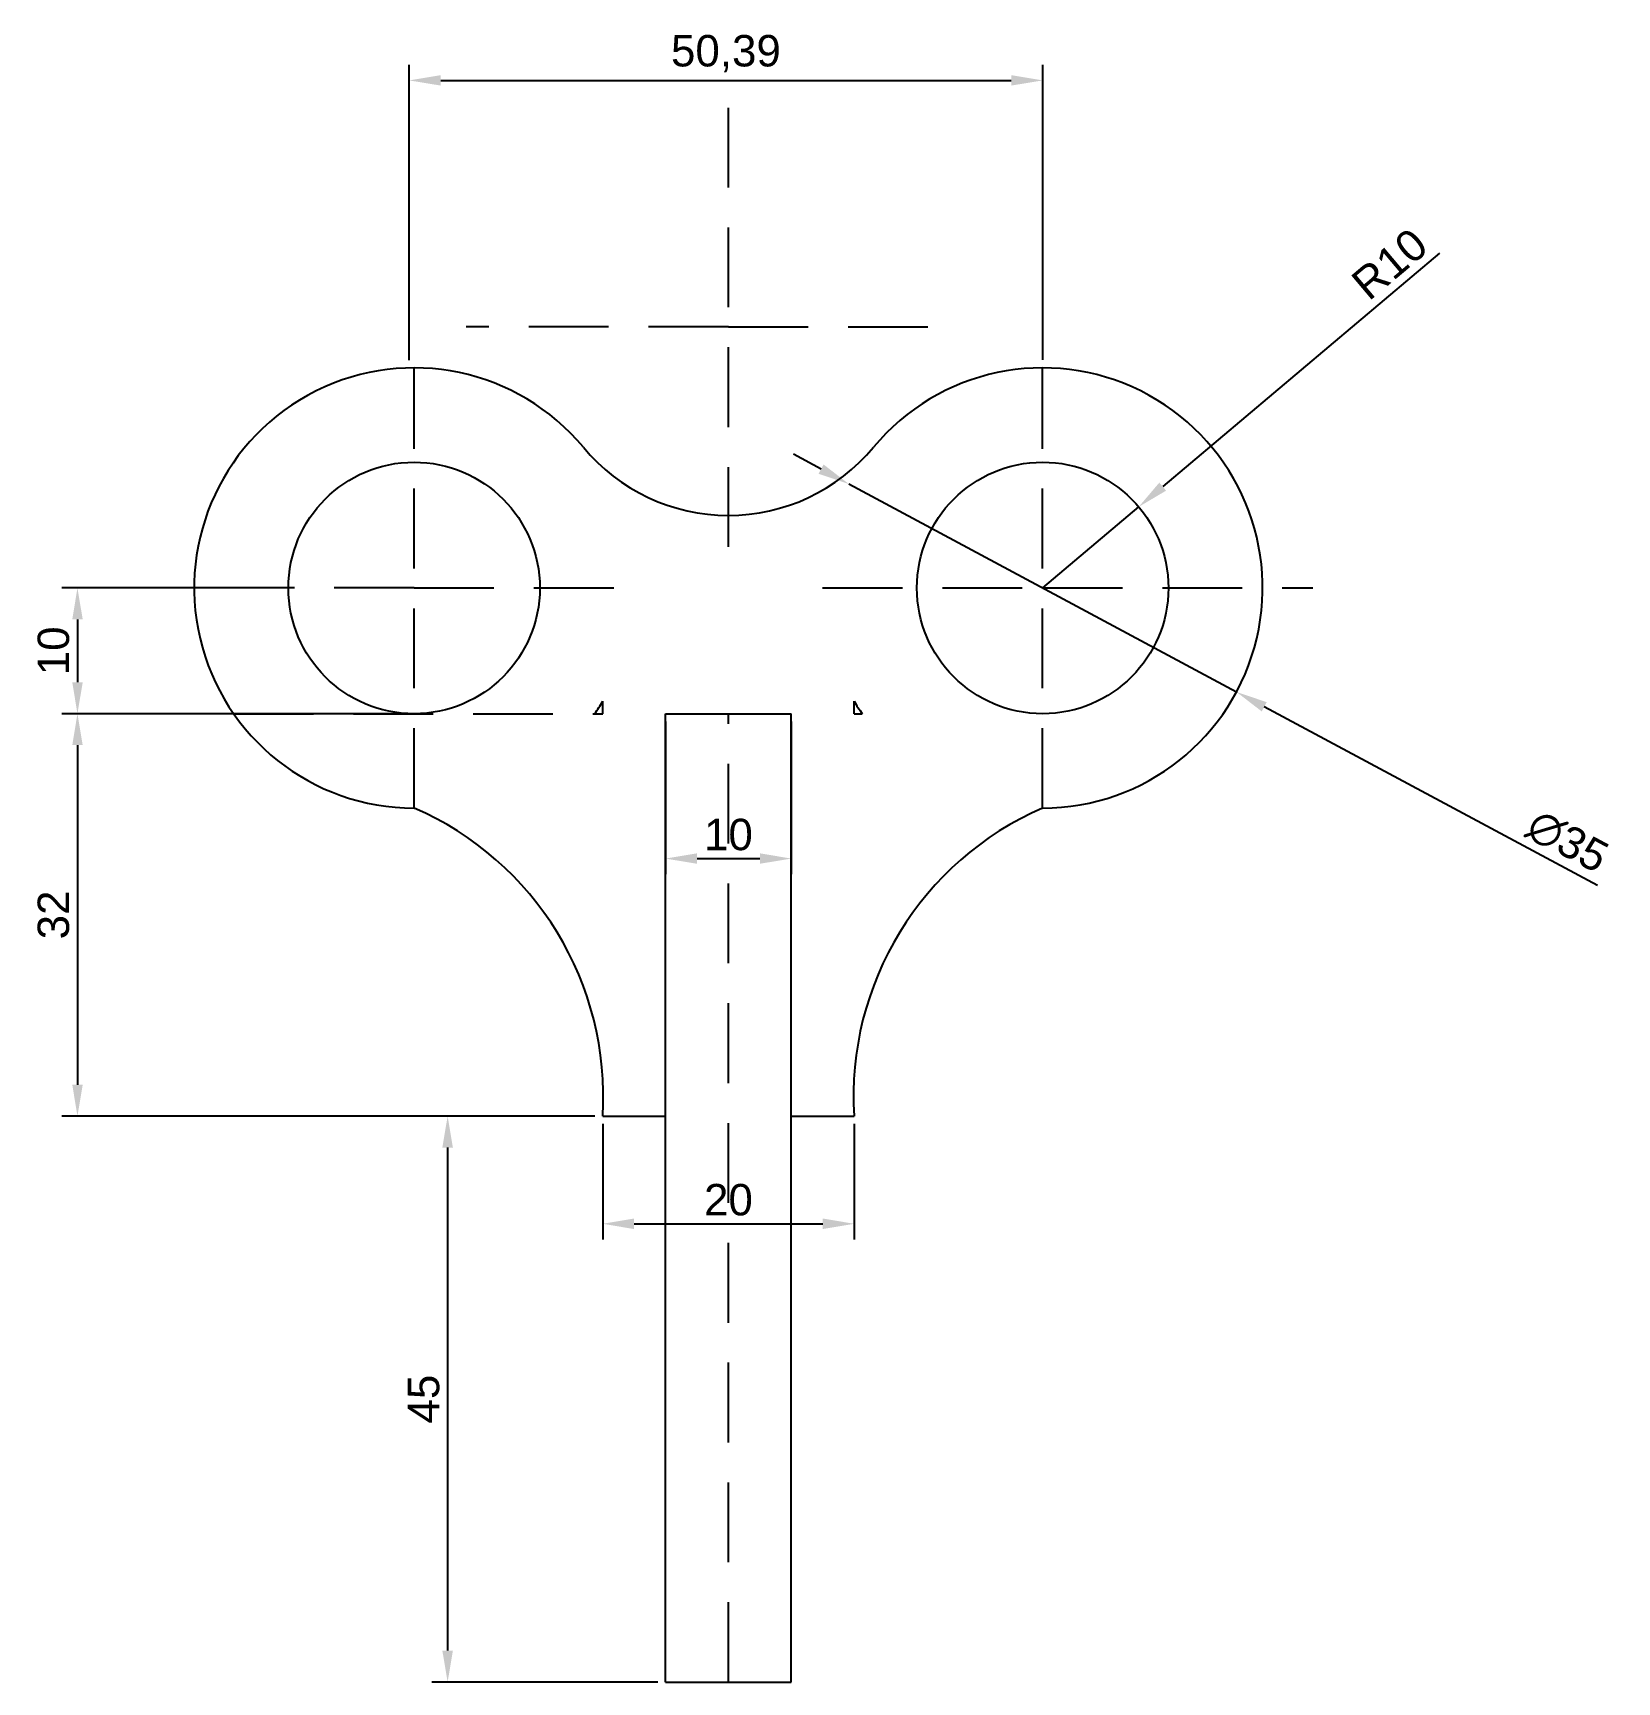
# Model space of a CAD drawing. Header units: millimetres. Extents: x 1972 to 2098, y 1683 to 1814.
import ezdxf

# ---------------------------------------------------------------- set-up
doc = ezdxf.new("R2010")
doc.units = ezdxf.units.MM
doc.linetypes.add('DASHED2', pattern=[9.525, 6.35, -3.175])
doc.styles.get("Standard").update_dxf_attribs({"font": 'arial.ttf'})
doc.dimstyles.new('ISO-25', dxfattribs={"dimtxt": 2.5, "dimasz": 2.5, "dimexe": 1.25, "dimexo": 0.625, "dimtad": 1, "dimtxsty": 'Standard', "dimcen": 2.5, "dimadec": 0, "dimazin": 0, "dimtfac": 1, "dimtmove": 0, "dimatfit": 3, "dimfxl": 1, "dimarcsym": 0})

# ---------------------------------------------------------------- blocks, each defined once
blk = doc.blocks.new('*D2')
at = {"color": 0, "lineweight": -2, "transparency": 16777216}
for p, q in [((2017.09, 1727.05), (2017.09, 1717.86)), ((2037.09, 1727.05), (2037.09, 1717.86)), ((2019.59, 1719.11), (2034.59, 1719.11))]:
    blk.add_line(p, q, dxfattribs=at)
at = {"color": 0, "transparency": 16777216}
for points in [[(2019.59, 1719.53), (2019.59, 1718.69), (2017.09, 1719.11)], [(2034.59, 1719.53), (2034.59, 1718.69), (2037.09, 1719.11)]]:
    blk.add_solid(points, dxfattribs=at)
at = {"layer": 'Defpoints', "color": 0, "transparency": 16777216}
for p in [(2017.09, 1727.67), (2037.09, 1727.67), (2037.09, 1719.11)]:
    blk.add_point(p, dxfattribs=at)
at = {"color": 0, "transparency": 16777216, "insert": (2027.09, 1721.01), "char_height": 2.5, "attachment_point": 5}
blk.add_mtext('20', dxfattribs=at)
blk = doc.blocks.new('*D3')
at = {"color": 0, "lineweight": -2, "transparency": 16777216}
for p, q in [((2022.09, 1759.05), (2022.09, 1746.9)), ((2032.09, 1759.05), (2032.09, 1746.9)), ((2024.59, 1748.15), (2029.59, 1748.15))]:
    blk.add_line(p, q, dxfattribs=at)
at = {"color": 0, "transparency": 16777216}
for points in [[(2024.59, 1748.57), (2024.59, 1747.74), (2022.09, 1748.15)], [(2029.59, 1748.57), (2029.59, 1747.74), (2032.09, 1748.15)]]:
    blk.add_solid(points, dxfattribs=at)
at = {"layer": 'Defpoints', "color": 0, "transparency": 16777216}
for p in [(2022.09, 1759.67), (2032.09, 1759.67), (2032.09, 1748.15)]:
    blk.add_point(p, dxfattribs=at)
at = {"color": 0, "transparency": 16777216, "insert": (2027.09, 1750.05), "char_height": 2.5, "attachment_point": 5}
blk.add_mtext('10', dxfattribs=at)
blk = doc.blocks.new('*D4')
at = {"color": 0, "lineweight": -2, "transparency": 16777216}
for p, q in [((2016.46, 1727.67), (2003.5, 1727.67)), ((2004.75, 1725.17), (2004.75, 1685.17)), ((2021.46, 1682.67), (2003.5, 1682.67))]:
    blk.add_line(p, q, dxfattribs=at)
at = {"color": 0, "transparency": 16777216}
for points in [[(2004.33, 1725.17), (2005.17, 1725.17), (2004.75, 1727.67)], [(2004.33, 1685.17), (2005.17, 1685.17), (2004.75, 1682.67)]]:
    blk.add_solid(points, dxfattribs=at)
at = {"layer": 'Defpoints', "color": 0, "transparency": 16777216}
for p in [(2017.09, 1727.67), (2004.75, 1682.67), (2022.09, 1682.67)]:
    blk.add_point(p, dxfattribs=at)
at = {"color": 0, "transparency": 16777216, "insert": (2002.85, 1705.17), "char_height": 2.5, "attachment_point": 5, "rotation": 90}
blk.add_mtext('45', dxfattribs=at)
blk = doc.blocks.new('*D5')
at = {"color": 0, "lineweight": -2, "transparency": 16777216}
for p, q in [((2001.78, 1759.67), (1974.05, 1759.67)), ((1975.3, 1757.17), (1975.3, 1730.17)), ((2016.46, 1727.67), (1974.05, 1727.67))]:
    blk.add_line(p, q, dxfattribs=at)
at = {"color": 0, "transparency": 16777216}
for points in [[(1974.89, 1757.17), (1975.72, 1757.17), (1975.3, 1759.67)], [(1974.89, 1730.17), (1975.72, 1730.17), (1975.3, 1727.67)]]:
    blk.add_solid(points, dxfattribs=at)
at = {"layer": 'Defpoints', "color": 0, "transparency": 16777216}
for p in [(2002.41, 1759.67), (1975.3, 1727.67), (2017.09, 1727.67)]:
    blk.add_point(p, dxfattribs=at)
at = {"color": 0, "transparency": 16777216, "insert": (1973.4, 1743.67), "char_height": 2.5, "attachment_point": 5, "rotation": 90}
blk.add_mtext('32', dxfattribs=at)
blk = doc.blocks.new('*D6')
at = {"color": 0, "lineweight": -2, "transparency": 16777216}
for p, q in [((1987.13, 1769.67), (1974.05, 1769.67)), ((1975.3, 1767.17), (1975.3, 1762.17)), ((1987.29, 1759.67), (1974.05, 1759.67))]:
    blk.add_line(p, q, dxfattribs=at)
at = {"color": 0, "transparency": 16777216}
for points in [[(1974.89, 1767.17), (1975.72, 1767.17), (1975.3, 1769.67)], [(1974.89, 1762.17), (1975.72, 1762.17), (1975.3, 1759.67)]]:
    blk.add_solid(points, dxfattribs=at)
at = {"layer": 'Defpoints', "color": 0, "transparency": 16777216}
for p in [(1987.76, 1769.67), (1975.3, 1759.67), (1987.92, 1759.67)]:
    blk.add_point(p, dxfattribs=at)
at = {"color": 0, "transparency": 16777216, "insert": (1973.4, 1764.67), "char_height": 2.5, "attachment_point": 5, "rotation": 90}
blk.add_mtext('10', dxfattribs=at)
blk = doc.blocks.new('*D7')
at = {"color": 0, "lineweight": -2, "transparency": 16777216}
for p, q in [((2001.7, 1787.79), (2001.7, 1811.28)), ((2052.09, 1787.8), (2052.09, 1811.28)), ((2004.2, 1810.03), (2049.59, 1810.03))]:
    blk.add_line(p, q, dxfattribs=at)
at = {"color": 0, "transparency": 16777216}
for points in [[(2004.2, 1810.45), (2004.2, 1809.62), (2001.7, 1810.03)], [(2049.59, 1810.45), (2049.59, 1809.62), (2052.09, 1810.03)]]:
    blk.add_solid(points, dxfattribs=at)
at = {"layer": 'Defpoints', "color": 0, "transparency": 16777216}
for p in [(2052.09, 1810.03), (2001.7, 1787.17), (2052.09, 1787.17)]:
    blk.add_point(p, dxfattribs=at)
at = {"color": 0, "transparency": 16777216, "insert": (2026.89, 1812.16), "char_height": 2.5, "attachment_point": 5}
blk.add_mtext('50,39', dxfattribs=at)
blk = doc.blocks.new('*D9')
at = {"color": 0, "lineweight": -2, "transparency": 16777216}
for p, q in [((2034.46, 1779.12), (2032.26, 1780.3)), ((2036.66, 1777.94), (2067.51, 1761.4)), ((2096.24, 1746), (2069.71, 1760.22))]:
    blk.add_line(p, q, dxfattribs=at)
at = {"color": 0, "transparency": 16777216}
for points in [[(2034.66, 1779.49), (2034.26, 1778.75), (2036.66, 1777.94)], [(2069.91, 1760.59), (2069.52, 1759.85), (2067.51, 1761.4)]]:
    blk.add_solid(points, dxfattribs=at)
at = {"layer": 'Defpoints', "color": 0, "transparency": 16777216}
for p in [(2036.66, 1777.94), (2067.51, 1761.4)]:
    blk.add_point(p, dxfattribs=at)
at = {"color": 0, "transparency": 16777216, "insert": (2093.84, 1749.52), "char_height": 2.5, "attachment_point": 5, "rotation": 331.8021}
blk.add_mtext('∅35', dxfattribs=at)
blk = doc.blocks.new('*D10')
at = {"color": 0, "lineweight": -2, "transparency": 16777216}
for p, q in [((2083.67, 1796.3), (2061.64, 1777.73)), ((2052.09, 1769.67), (2059.73, 1776.12))]:
    blk.add_line(p, q, dxfattribs=at)
at = {"color": 0, "transparency": 16777216}
blk.add_solid([(2061.37, 1778.05), (2061.91, 1777.41), (2059.73, 1776.12)], dxfattribs=at)
at = {"layer": 'Defpoints', "color": 0, "transparency": 16777216}
for p in [(2059.73, 1776.12), (2052.09, 1769.67)]:
    blk.add_point(p, dxfattribs=at)
at = {"color": 0, "transparency": 16777216, "insert": (2079.69, 1795.43), "char_height": 2.5, "attachment_point": 5, "rotation": 40.1272}
blk.add_mtext('R10', dxfattribs=at)

msp = doc.modelspace()

# ---------------------------------------------------------------- linework, layer by layer
at = {"linetype": 'DASHED2'}
for p, q in [((2027.086, 1772.938), (2027.086, 1807.938)), ((2027.086, 1790.438), (2006.232, 1790.438)), ((2027.086, 1790.438), (2044.586, 1790.438)), ((2002.086, 1752.172), (2002.086, 1787.172)), ((2052.086, 1752.172), (2052.086, 1787.172)), ((2002.086, 1769.672), (1981.232, 1769.672)), ((2002.086, 1769.672), (2019.586, 1769.672)), ((2034.586, 1769.672), (2052.086, 1769.672)), ((2052.086, 1769.672), (2073.584, 1769.672)), ((1987.724, 1759.672), (2017.086, 1759.672)), ((2027.086, 1682.672), (2027.086, 1759.672)), ((2037.086, 1759.672), (2037.724, 1759.672))]:
    msp.add_line(p, q, dxfattribs=at)
for p, q in [((2017.086, 1759.672), (2017.086, 1760.658)), ((2037.086, 1759.672), (2037.086, 1760.658)), ((2022.086, 1682.672), (2022.086, 1759.672)), ((2022.086, 1759.672), (2032.086, 1759.672)), ((2032.086, 1682.672), (2032.086, 1759.672)), ((2017.086, 1727.672), (2022.086, 1727.672)), ((2032.086, 1727.672), (2037.086, 1727.672)), ((2022.086, 1682.672), (2032.086, 1682.672))]:
    msp.add_line(p, q)
for centre in [(2002.086, 1769.672), (2052.086, 1769.672)]:
    msp.add_circle(centre, 10)
for centre, radius, start, end in [((2002.086, 1769.672), 17.5, 39.71514, 270), ((2052.086, 1769.672), 17.5, 270, 140.28486), ((2027.086, 1790.438), 15, 219.71514, 320.28486), ((2002.086, 1769.672), 17.5, 325.1501, 328.99728), ((2052.086, 1769.672), 17.5, 211.00272, 214.8499), ((1992.135, 1729.238), 25, 356.40918, 66.54449), ((2062.037, 1729.238), 25, 113.45551, 183.59082)]:
    msp.add_arc(centre, radius, start, end)

# ---------------------------------------------------------------- dimensions: what is measured, and where the dimension line sits
for base, p1, p2, picture, middle in [((2052.086, 1810.035), (2001.699, 1787.167), (2052.086, 1787.172), '*D7', (2026.892, 1812.162)), ((2032.086, 1748.153), (2022.086, 1759.672), (2032.086, 1759.672), '*D3', (2027.086, 1750.054)), ((2037.086, 1719.11), (2017.086, 1727.672), (2037.086, 1727.672), '*D2', (2027.086, 1721.012))]:
    dim = msp.add_linear_dim(base=base, p1=p1, p2=p2, dimstyle='ISO-25')
    dim.commit()
    dim.dimension.update_dxf_attribs({"geometry": picture, "text_midpoint": middle})
dim = msp.add_radius_dim(center=(2052.086, 1769.672), mpoint=(2059.732, 1776.117), dimstyle='ISO-25')
dim.commit()
dim.dimension.update_dxf_attribs({"geometry": '*D10', "text_midpoint": (2080.915, 1793.971), "dimtype": 164})
dim = msp.add_diameter_dim_2p(p1=(2036.663, 1777.941), p2=(2067.509, 1761.403), dimstyle='ISO-25')
dim.commit()
dim.dimension.update_dxf_attribs({"geometry": '*D9', "text_midpoint": (2092.904, 1747.787), "dimtype": 163})
for base, p1, p2, picture, middle in [((1975.305, 1759.672), (1987.758, 1769.672), (1987.917, 1759.672), '*D6', (1973.403, 1764.672)), ((1975.305, 1727.672), (2002.405, 1759.672), (2017.086, 1727.672), '*D5', (1973.402, 1743.672)), ((2004.75, 1682.672), (2017.086, 1727.672), (2022.086, 1682.672), '*D4', (2002.854, 1705.172))]:
    dim = msp.add_linear_dim(base=base, p1=p1, p2=p2, angle=90, dimstyle='ISO-25')
    dim.commit()
    dim.dimension.update_dxf_attribs({"geometry": picture, "text_midpoint": middle})

doc.saveas('drawing.dxf')
